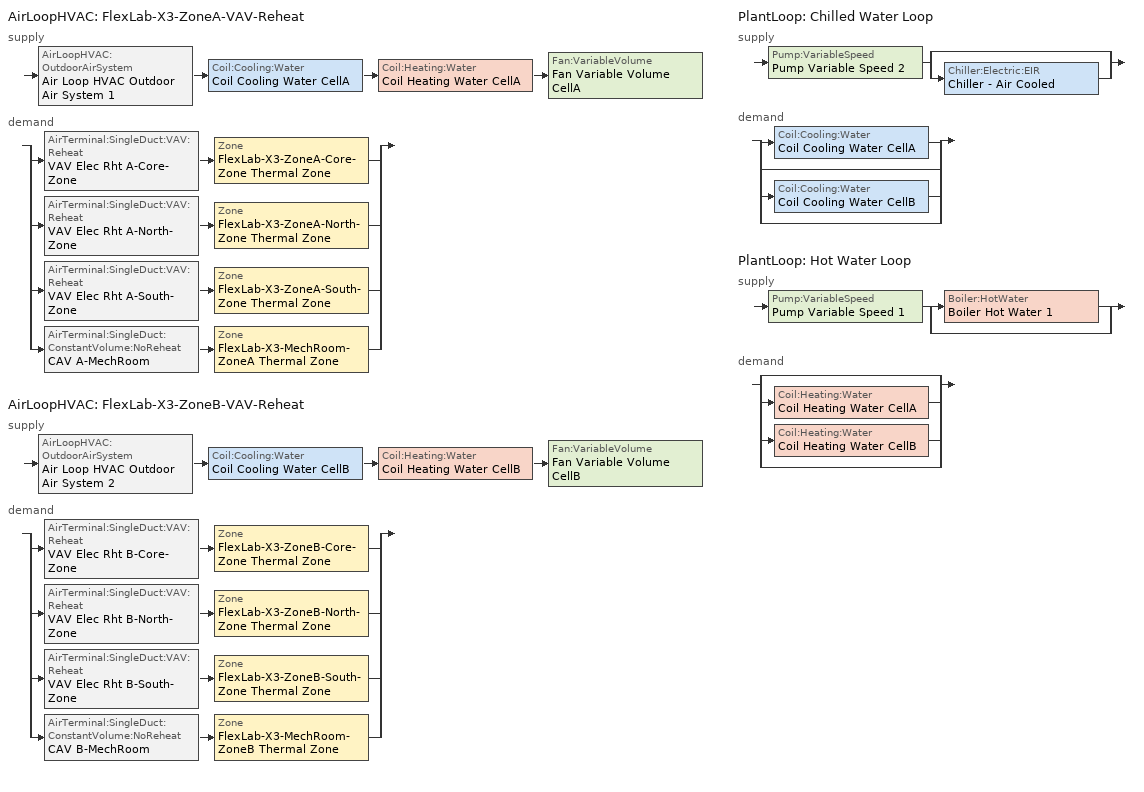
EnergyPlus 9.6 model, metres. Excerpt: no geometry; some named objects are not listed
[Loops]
AirLoopHVAC 'FlexLab-X3-ZoneA-VAV-Reheat'
 supply: AirLoopHVAC:OutdoorAirSystem 'Air Loop HVAC Outdoor Air System 1' > Coil:Cooling:Water 'Coil Cooling Water CellA' > Coil:Heating:Water 'Coil Heating Water CellA' > Fan:VariableVolume 'Fan Variable Volume CellA'
 demand: split
  | AirTerminal:SingleDuct:VAV:Reheat 'VAV Elec Rht A-Core-Zone' > Zone 'FlexLab-X3-ZoneA-Core-Zone Thermal Zone'
  | AirTerminal:SingleDuct:VAV:Reheat 'VAV Elec Rht A-North-Zone' > Zone 'FlexLab-X3-ZoneA-North-Zone Thermal Zone'
  | AirTerminal:SingleDuct:VAV:Reheat 'VAV Elec Rht A-South-Zone' > Zone 'FlexLab-X3-ZoneA-South-Zone Thermal Zone'
  | AirTerminal:SingleDuct:ConstantVolume:NoReheat 'CAV A-MechRoom' > Zone 'FlexLab-X3-MechRoom-ZoneA Thermal Zone'
AirLoopHVAC 'FlexLab-X3-ZoneB-VAV-Reheat'
 supply: AirLoopHVAC:OutdoorAirSystem 'Air Loop HVAC Outdoor Air System 2' > Coil:Cooling:Water 'Coil Cooling Water CellB' > Coil:Heating:Water 'Coil Heating Water CellB' > Fan:VariableVolume 'Fan Variable Volume CellB'
 demand: split
  | AirTerminal:SingleDuct:VAV:Reheat 'VAV Elec Rht B-Core-Zone' > Zone 'FlexLab-X3-ZoneB-Core-Zone Thermal Zone'
  | AirTerminal:SingleDuct:VAV:Reheat 'VAV Elec Rht B-North-Zone' > Zone 'FlexLab-X3-ZoneB-North-Zone Thermal Zone'
  | AirTerminal:SingleDuct:VAV:Reheat 'VAV Elec Rht B-South-Zone' > Zone 'FlexLab-X3-ZoneB-South-Zone Thermal Zone'
  | AirTerminal:SingleDuct:ConstantVolume:NoReheat 'CAV B-MechRoom' > Zone 'FlexLab-X3-MechRoom-ZoneB Thermal Zone'
PlantLoop 'Chilled Water Loop'
 supply: Pump:VariableSpeed 'Pump Variable Speed 2' > split
  | bypass
  | Chiller:Electric:EIR 'Chiller - Air Cooled'
 demand: split
  | Coil:Cooling:Water 'Coil Cooling Water CellA'
  | bypass
  | Coil:Cooling:Water 'Coil Cooling Water CellB'
  | bypass
PlantLoop 'Hot Water Loop'
 supply: Pump:VariableSpeed 'Pump Variable Speed 1' > split
  | Boiler:HotWater 'Boiler Hot Water 1'
  | bypass
 demand: split
  | bypass
  | Coil:Heating:Water 'Coil Heating Water CellA'
  | Coil:Heating:Water 'Coil Heating Water CellB'
  | bypass
[DesignSpecification:OutdoorAir]
FlexLab-X3-ZoneA-B Ventilation: Outdoor Air Method=Sum; Outdoor Air Flow per Person {m3/s-person}=0.00707; Outdoor Air Flow per Zone Floor Area {m3/s-m2}=0; Outdoor Air Flow per Zone {m3/s}=0; Outdoor Air Flow Air Changes per Hour {1/hr}=0
[DesignSpecification:ZoneAirDistribution] Zone Air Distribution Effectiveness in Cooling Mode=1; Zone Air Distribution Effectiveness in Heating Mode=1
FlexLab-X3-ZoneA-Core-Zone Design Spec Zone Air Dist; FlexLab-X3-ZoneA-North-Zone Design Spec Zone Air Dist; FlexLab-X3-ZoneA-South-Zone Design Spec Zone Air Dist; FlexLab-X3-ZoneB-Core-Zone Design Spec Zone Air Dist; FlexLab-X3-ZoneB-North-Zone Design Spec Zone Air Dist; FlexLab-X3-ZoneB-South-Zone Design Spec Zone Air Dist
[Sizing:Zone] Zone Cooling Design Supply Air Temperature Input Method=SupplyAirTemperature; Zone Cooling Design Supply Air Temperature {C}=12.8; Zone Cooling Design Supply Air Temperature Difference {deltaC}=11.11; Zone Heating Design Supply Air Temperature Input Method=SupplyAirTemperature; Zone Heating Design Supply Air Temperature {C}=40; Zone Heating Design Supply Air Temperature Difference {deltaC}=11.11; Zone Cooling Design Supply Air Humidity Ratio {kgWater/kgDryAir}=0.0085; Zone Heating Design Supply Air Humidity Ratio {kgWater/kgDryAir}=0.008; Design Specification Outdoor Air Object=FlexLab-X3-ZoneA-B Ventilation; Cooling Design Air Flow Method=DesignDay; Cooling Design Air Flow Rate {m3/s}=0; Cooling Minimum Air Flow per Zone Floor Area {m3/s-m2}=0.000762; Cooling Minimum Air Flow {m3/s}=0; Cooling Minimum Air Flow Fraction=0; Heating Design Air Flow Method=DesignDay; Heating Design Air Flow Rate {m3/s}=0; Heating Maximum Air Flow per Zone Floor Area {m3/s-m2}=0.002032; Heating Maximum Air Flow {m3/s}=0.141576; Heating Maximum Air Flow Fraction=0.3; Account for Dedicated Outdoor Air System=No; Dedicated Outdoor Air System Control Strategy=NeutralSupplyAir; Dedicated Outdoor Air Low Setpoint Temperature for Design {C}=autosize; Dedicated Outdoor Air High Setpoint Temperature for Design {C}=autosize
Name | Design Specification Zone Air Distribution Object
FlexLab-X3-ZoneA-Core-Zone Thermal Zone | FlexLab-X3-ZoneA-Core-Zone Design Spec Zone Air Dist
FlexLab-X3-ZoneA-North-Zone Thermal Zone | FlexLab-X3-ZoneA-North-Zone Design Spec Zone Air Dist
FlexLab-X3-ZoneA-South-Zone Thermal Zone | FlexLab-X3-ZoneA-South-Zone Design Spec Zone Air Dist
FlexLab-X3-ZoneB-Core-Zone Thermal Zone | FlexLab-X3-ZoneB-Core-Zone Design Spec Zone Air Dist
FlexLab-X3-ZoneB-North-Zone Thermal Zone | FlexLab-X3-ZoneB-North-Zone Design Spec Zone Air Dist
FlexLab-X3-ZoneB-South-Zone Thermal Zone | FlexLab-X3-ZoneB-South-Zone Design Spec Zone Air Dist
[Sizing:System] Type of Load to Size On=Sensible; Design Outdoor Air Flow Rate {m3/s}=Autosize; Central Heating Maximum System Air Flow Ratio=0.3; Preheat Design Temperature {C}=7; Preheat Design Humidity Ratio {kgWater/kgDryAir}=0.008; Precool Design Temperature {C}=12.8; Precool Design Humidity Ratio {kgWater/kgDryAir}=0.008; Central Cooling Design Supply Air Temperature {C}=12.8; Central Heating Design Supply Air Temperature {C}=12.8; Type of Zone Sum to Use=NonCoincident; 100% Outdoor Air in Cooling=Yes; 100% Outdoor Air in Heating=Yes; Central Cooling Design Supply Air Humidity Ratio {kgWater/kgDryAir}=0.0085; Central Heating Design Supply Air Humidity Ratio {kgWater/kgDryAir}=0.008; Cooling Supply Air Flow Rate Method=DesignDay; Cooling Supply Air Flow Rate {m3/s}=0; Cooling Supply Air Flow Rate Per Floor Area {m3/s-m2}=0.00996765; Cooling Fraction of Autosized Cooling Supply Air Flow Rate=1; Cooling Supply Air Flow Rate Per Unit Cooling Capacity {m3/s-W}=3.94755e-05; Heating Supply Air Flow Rate Method=DesignDay; Heating Supply Air Flow Rate {m3/s}=0; Heating Supply Air Flow Rate Per Floor Area {m3/s-m2}=0.00996765; Heating Fraction of Autosized Heating Supply Air Flow Rate=1; Heating Fraction of Autosized Cooling Supply Air Flow Rate=1; Heating Supply Air Flow Rate Per Unit Heating Capacity {m3/s-W}=3.15882e-05; System Outdoor Air Method=ZoneSum; Zone Maximum Outdoor Air Fraction=1; Cooling Design Capacity Method=CoolingDesignCapacity; Cooling Design Capacity {W}=Autosize; Cooling Design Capacity Per Floor Area {W/m2}=234.7; Fraction of Autosized Cooling Design Capacity=1; Heating Design Capacity Method=HeatingDesignCapacity; Heating Design Capacity {W}=Autosize; Heating Design Capacity Per Floor Area {W/m2}=157; Fraction of Autosized Heating Design Capacity=1; Central Cooling Capacity Control Method=OnOff
FlexLab-X3-ZoneA-VAV-Reheat; FlexLab-X3-ZoneB-VAV-Reheat
[Sizing:Plant] Sizing Option=NonCoincident; Zone Timesteps in Averaging Window=1; Coincident Sizing Factor Mode=None
Name | Loop Type | Design Loop Exit Temperature {C} | Loop Design Temperature Difference {deltaC}
Chilled Water Loop | Cooling | 7.22 | 6.67
Hot Water Loop | Heating | 82 | 11
[ZoneControl:Thermostat]
Name | Zone or ZoneList | Control Type Schedule | Control 1
FlexLab-X3-ZoneA-Core-Zone Thermal Zone Thermostat | FlexLab-X3-ZoneA-Core-Zone Thermal Zone | FlexLab-X3-ZoneA-Core-Zone Thermal Zone Thermostat Schedule | Thermostat Setpoint Dual Setpoint 1
FlexLab-X3-ZoneA-North-Zone Thermal Zone Thermostat | FlexLab-X3-ZoneA-North-Zone Thermal Zone | FlexLab-X3-ZoneA-North-Zone Thermal Zone Thermostat Schedule | Thermostat Setpoint Dual Setpoint 2
FlexLab-X3-ZoneA-South-Zone Thermal Zone Thermostat | FlexLab-X3-ZoneA-South-Zone Thermal Zone | FlexLab-X3-ZoneA-South-Zone Thermal Zone Thermostat Schedule | Thermostat Setpoint Dual Setpoint 3
FlexLab-X3-ZoneB-Core-Zone Thermal Zone Thermostat | FlexLab-X3-ZoneB-Core-Zone Thermal Zone | FlexLab-X3-ZoneB-Core-Zone Thermal Zone Thermostat Schedule | Thermostat Setpoint Dual Setpoint 4
FlexLab-X3-ZoneB-North-Zone Thermal Zone Thermostat | FlexLab-X3-ZoneB-North-Zone Thermal Zone | FlexLab-X3-ZoneB-North-Zone Thermal Zone Thermostat Schedule | Thermostat Setpoint Dual Setpoint 5
FlexLab-X3-ZoneB-South-Zone Thermal Zone Thermostat | FlexLab-X3-ZoneB-South-Zone Thermal Zone | FlexLab-X3-ZoneB-South-Zone Thermal Zone Thermostat Schedule | Thermostat Setpoint Dual Setpoint 6
[ThermostatSetpoint:DualSetpoint] Heating Setpoint Temperature Schedule=HTG-SCHED
Name | Cooling Setpoint Temperature Schedule
Thermostat Setpoint Dual Setpoint 1; Thermostat Setpoint Dual Setpoint 2; Thermostat Setpoint Dual Setpoint 3 | ZoneA-CLG-SCHED
Thermostat Setpoint Dual Setpoint 4; Thermostat Setpoint Dual Setpoint 5; Thermostat Setpoint Dual Setpoint 6 | ZoneB-CLG-SCHED
[AirTerminal:SingleDuct:ConstantVolume:NoReheat] Availability Schedule=Always On Discrete hvac_library; Per Person Ventilation Rate Mode=CurrentOccupancy
Name | Maximum Air Flow Rate {m3/s}
CAV A-MechRoom | 0.11
CAV B-MechRoom | 0.115
[AirTerminal:SingleDuct:VAV:Reheat] Availability Schedule=Always On Discrete hvac_library; Zone Minimum Air Flow Input Method=FixedFlowRate; Maximum Hot Water or Steam Flow Rate {m3/s}=Autosize; Minimum Hot Water or Steam Flow Rate {m3/s}=0; Convergence Tolerance=0.001; Damper Heating Action=Normal; Maximum Flow per Zone Floor Area During Reheat {m3/s-m2}=Autocalculate; Maximum Flow Fraction During Reheat=Autocalculate; Maximum Reheat Air Temperature {C}=35
Name | Maximum Air Flow Rate {m3/s} | Fixed Minimum Air Flow Rate {m3/s} | Reheat Coil
VAV Elec Rht A-Core-Zone | 0.106188 | 0.0320924 | VAV Elec Rht Coil
VAV Elec Rht A-North-Zone | 0.106188 | 0.0320924 | VAV Elec Rht Coil 1
VAV Elec Rht A-South-Zone | 0.188779 | 0.0495544 | VAV Elec Rht Coil 2
VAV Elec Rht B-Core-Zone | 0.106188 | 0.0320924 | VAV Elec Rht Coil 3
VAV Elec Rht B-North-Zone | 0.106188 | 0.0320924 | VAV Elec Rht Coil 4
VAV Elec Rht B-South-Zone | 0.188779 | 0.0495544 | VAV Elec Rht Coil 5
[Zone equipment]
FlexLab-X3-ZoneA-Core-Zone Thermal Zone: VAV Elec Rht A-Core-Zone
FlexLab-X3-ZoneA-North-Zone Thermal Zone: VAV Elec Rht A-North-Zone
FlexLab-X3-ZoneA-South-Zone Thermal Zone: VAV Elec Rht A-South-Zone
FlexLab-X3-ZoneB-Core-Zone Thermal Zone: VAV Elec Rht B-Core-Zone
FlexLab-X3-ZoneB-North-Zone Thermal Zone: VAV Elec Rht B-North-Zone
FlexLab-X3-ZoneB-South-Zone Thermal Zone: VAV Elec Rht B-South-Zone
FlexLab-X3-MechRoom-ZoneB Thermal Zone: CAV B-MechRoom
FlexLab-X3-MechRoom-ZoneA Thermal Zone: CAV A-MechRoom
[Fan:VariableVolume] Fan Total Efficiency=0.6045; Pressure Rise {Pa}=741; Maximum Flow Rate {m3/s}=1.27; Fan Power Minimum Flow Rate Input Method=FixedFlowRate; Fan Power Minimum Air Flow Rate {m3/s}=0.3776; Motor Efficiency=0.93; Motor In Airstream Fraction=1; Fan Power Coefficient 1=0.0407599; Fan Power Coefficient 2=0.088045; Fan Power Coefficient 3=-0.0729261; Fan Power Coefficient 4=0.94374; Fan Power Coefficient 5=0
Name | Availability Schedule
Fan Variable Volume CellA | Always On Discrete 7
Fan Variable Volume CellB | Always On Discrete 19
[Coil:Cooling:Water] Design Water Flow Rate {m3/s}=0.000876954; Design Air Flow Rate {m3/s}=1.27426; Design Inlet Water Temperature {C}=11.1111; Design Inlet Air Temperature {C}=23.8889; Design Outlet Air Temperature {C}=13.3333; Design Inlet Air Humidity Ratio {kgWater/kgDryAir}=0.009; Design Outlet Air Humidity Ratio {kgWater/kgDryAir}=0.009; Type of Analysis=SimpleAnalysis; Heat Exchanger Configuration=CrossFlow
Name | Availability Schedule
Coil Cooling Water CellA | Always On Discrete 10
Coil Cooling Water CellB | Always On Discrete 22
[Coil:Heating:Water] U-Factor Times Area Value {W/K}=Autosize; Maximum Water Flow Rate {m3/s}=Autosize; Performance Input Method=UFactorTimesAreaAndDesignWaterFlowRate; Rated Capacity {W}=Autosize; Rated Inlet Water Temperature {C}=82.2; Rated Inlet Air Temperature {C}=16.6; Rated Outlet Water Temperature {C}=71.1; Rated Outlet Air Temperature {C}=32.2; Rated Ratio for Air and Water Convection=0.5
Name | Availability Schedule
Coil Heating Water CellA | Always On Discrete 9
Coil Heating Water CellB | Always On Discrete 21
[Coil:Heating:Electric] Availability Schedule=Always On Discrete hvac_library; Efficiency=1; Nominal Capacity {W}=Autosize
VAV Elec Rht Coil; VAV Elec Rht Coil 1; VAV Elec Rht Coil 2; VAV Elec Rht Coil 3; VAV Elec Rht Coil 4; VAV Elec Rht Coil 5
[Controller:WaterCoil] Control Variable=Temperature; Actuator Variable=Flow; Controller Convergence Tolerance {deltaC}=Autosize; Maximum Actuated Flow {m3/s}=Autosize; Minimum Actuated Flow {m3/s}=0
Name | Action
Controller Water Coil 2; Controller Water Coil 5 | Reverse
Controller Water Coil 1; Controller Water Coil 3 | Normal
[Controller:OutdoorAir] Minimum Outdoor Air Flow Rate {m3/s}=0; Maximum Outdoor Air Flow Rate {m3/s}=Autosize; Economizer Control Type=NoEconomizer; Economizer Control Action Type=ModulateFlow; Economizer Maximum Limit Dry-Bulb Temperature {C}=28; Economizer Maximum Limit Enthalpy {J/kg}=64000; Economizer Minimum Limit Dry-Bulb Temperature {C}=-100; Lockout Type=NoLockout; Minimum Limit Type=ProportionalMinimum; High Humidity Control=No; Control High Indoor Humidity Based on Outdoor Humidity Ratio=Yes; Heat Recovery Bypass Control Type=BypassWhenWithinEconomizerLimits
Name | Minimum Fraction of Outdoor Air Schedule | Mechanical Ventilation Controller
Controller Outdoor Air 1 | MinOA_MotorizedDamper_Sched_A | Controller Mechanical Ventilation 1
Controller Outdoor Air 2 | MinOA_MotorizedDamper_Sched_B | Controller Mechanical Ventilation 2
[Controller:MechanicalVentilation] Demand Controlled Ventilation=No; System Outdoor Air Method=ZoneSum; Design Specification Outdoor Air Object Name 1=FlexLab-X3-ZoneA-B Ventilation; Design Specification Outdoor Air Object Name 2=FlexLab-X3-ZoneA-B Ventilation; Design Specification Outdoor Air Object Name 3=FlexLab-X3-ZoneA-B Ventilation
Name | Availability Schedule | Zone or ZoneList 1 | Design Specification Zone Air Distribution Object Name 1 | Zone or ZoneList 2 | Design Specification Zone Air Distribution Object Name 2 | Zone or ZoneList 3 | Design Specification Zone Air Distribution Object Name 3
Controller Mechanical Ventilation 1 | Always On Discrete 11 | FlexLab-X3-ZoneA-Core-Zone Thermal Zone | FlexLab-X3-ZoneA-Core-Zone Design Spec Zone Air Dist | FlexLab-X3-ZoneA-North-Zone Thermal Zone | FlexLab-X3-ZoneA-North-Zone Design Spec Zone Air Dist | FlexLab-X3-ZoneA-South-Zone Thermal Zone | FlexLab-X3-ZoneA-South-Zone Design Spec Zone Air Dist
Controller Mechanical Ventilation 2 | Always On Discrete 23 | FlexLab-X3-ZoneB-Core-Zone Thermal Zone | FlexLab-X3-ZoneB-Core-Zone Design Spec Zone Air Dist | FlexLab-X3-ZoneB-North-Zone Thermal Zone | FlexLab-X3-ZoneB-North-Zone Design Spec Zone Air Dist | FlexLab-X3-ZoneB-South-Zone Thermal Zone | FlexLab-X3-ZoneB-South-Zone Design Spec Zone Air Dist
[AirLoopHVAC] Design Supply Air Flow Rate {m3/s}=AutoSize
FlexLab-X3-ZoneA-VAV-Reheat; FlexLab-X3-ZoneB-VAV-Reheat
[AirLoopHVAC:ReturnPlenum]
Name | Zone
FlexLab-X3-ZoneA-Return-Plenum-1 | FlexLab-X3-PlnmA Thermal Zone
FlexLab-X3-ZoneB-Return-Plenum-1 | FlexLab-X3-PlnmB Thermal Zone
[Pump:VariableSpeed] Design Maximum Flow Rate {m3/s}=Autosize; Design Pump Head {Pa}=179352; Design Power Consumption {W}=Autosize; Motor Efficiency=0.9; Fraction of Motor Inefficiencies to Fluid Stream=0; Coefficient 1 of the Part Load Performance Curve=0; Coefficient 2 of the Part Load Performance Curve=1; Coefficient 3 of the Part Load Performance Curve=0; Coefficient 4 of the Part Load Performance Curve=0; Design Minimum Flow Rate {m3/s}=0; Pump Control Type=Intermittent; Skin Loss Radiative Fraction=0.5; Design Power Sizing Method=PowerPerFlowPerPressure; Design Electric Power per Unit Flow Rate {W/(m3/s)}=348701.1; Design Shaft Power per Unit Flow Rate per Unit Head {W/((m3/s)-Pa)}=1.28205; Design Minimum Flow Rate Fraction=0
Pump Variable Speed 2; Pump Variable Speed 1
[Boiler:HotWater]
Boiler Hot Water 1: Fuel Type=NaturalGas; Nominal Capacity {W}=Autosize; Nominal Thermal Efficiency=0.8; Efficiency Curve Temperature Evaluation Variable=LeavingBoiler; Normalized Boiler Efficiency Curve=Boiler Efficiency; Design Water Flow Rate {m3/s}=Autosize; Minimum Part Load Ratio=0; Maximum Part Load Ratio=1; Optimum Part Load Ratio=1; Water Outlet Upper Temperature Limit {C}=99; Boiler Flow Mode=ConstantFlow; Parasitic Electric Load {W}=0; Sizing Factor=1
[Chiller:Electric:EIR]
Chiller - Air Cooled: Reference Capacity {W}=Autosize; Reference COP {W/W}=5.5; Reference Leaving Chilled Water Temperature {C}=6.67; Reference Entering Condenser Fluid Temperature {C}=29.4; Reference Chilled Water Flow Rate {m3/s}=Autosize; Reference Condenser Fluid Flow Rate {m3/s}=Autosize; Cooling Capacity Function of Temperature Curve=OS:Curve:Biquadratic 3; Electric Input to Cooling Output Ratio Function of Temperature Curve=OS:Curve:Biquadratic 4; Electric Input to Cooling Output Ratio Function of Part Load Ratio Curve=OS:Curve:Quadratic 4; Minimum Part Load Ratio=0.1; Maximum Part Load Ratio=1; Optimum Part Load Ratio=1; Minimum Unloading Ratio=0.2; Condenser Type=AirCooled; Condenser Fan Power Ratio {W/W}=0; Fraction of Compressor Electric Consumption Rejected by Condenser=1; Leaving Chilled Water Lower Temperature Limit {C}=2; Chiller Flow Mode=NotModulated; Sizing Factor=1; Basin Heater Capacity {W/K}=0; Basin Heater Setpoint Temperature {C}=10; Condenser Heat Recovery Relative Capacity Fraction=1
[PlantLoop] Fluid Type=Water; Maximum Loop Temperature {C}=100; Minimum Loop Temperature {C}=0; Maximum Loop Flow Rate {m3/s}=Autosize; Minimum Loop Flow Rate {m3/s}=0; Plant Loop Volume {m3}=Autocalculate; Load Distribution Scheme=Optimal; Plant Loop Demand Calculation Scheme=SingleSetpoint
Name | Plant Equipment Operation Scheme
Chilled Water Loop | Chilled Water Loop Operation Schemes
Hot Water Loop | Hot Water Loop Operation Schemes
[PlantEquipmentList]
Chilled Water Loop Cooling Equipment List: Chiller - Air Cooled
Hot Water Loop Heating Equipment List: Boiler Hot Water 1
[PlantEquipmentOperation:CoolingLoad]
Chilled Water Loop Cooling Operation Scheme: Load Range 1 Lower Limit {W}=0; Load Range 1 Upper Limit {W}=1000000000; Range 1 Equipment List=Chilled Water Loop Cooling Equipment List
[PlantEquipmentOperation:HeatingLoad]
Hot Water Loop Heating Operation Scheme: Load Range 1 Lower Limit {W}=0; Load Range 1 Upper Limit {W}=1000000000; Range 1 Equipment List=Hot Water Loop Heating Equipment List
[PlantEquipmentOperationSchemes]
Name | Control Scheme 1 | Control Scheme 1 Schedule
Chilled Water Loop Operation Schemes | Chilled Water Loop Cooling Operation Scheme | Always On Discrete 31
Hot Water Loop Operation Schemes | Hot Water Loop Heating Operation Scheme | Always On Discrete 32
[SetpointManager:Scheduled] Control Variable=Temperature
Name | Schedule
Setpoint Manager Scheduled 1 | Deck_Temperature_A
Setpoint Manager Scheduled 2 | Deck_Temperature_B
Setpoint Manager Scheduled 3 | Chilled_Water_Temperature
Setpoint Manager Scheduled 4 | Hot_Water_Temperature
[SetpointManager:MixedAir] Control Variable=Temperature
Node 8 OS Default SPM; Node 9 OS Default SPM; Node 10 OS Default SPM; Node 58 OS Default SPM; Node 59 OS Default SPM; Node 60 OS Default SPM
[Schedule:Compact]
FlexLab-X3-ZoneA-Core-Zone Thermal Zone Thermostat Schedule; FlexLab-X3-ZoneA-North-Zone Thermal Zone Thermostat Schedule; FlexLab-X3-ZoneA-South-Zone Thermal Zone Thermostat Schedule; FlexLab-X3-ZoneB-Core-Zone Thermal Zone Thermostat Schedule; FlexLab-X3-ZoneB-North-Zone Thermal Zone Thermostat Schedule; FlexLab-X3-ZoneB-South-Zone Thermal Zone Thermostat Schedule: Through: 12/31, For: AllDays, Until: 24:00, 4
HTG-SCHED: Through: 12/31, For: WinterDesignDay, Until: 24:00, 21, For: AllOtherDays, Until: 05:00, 15.6, Until: 06:00, 17.8, Until: 07:00, 19.4, Until: 22:00, 21.1, Until: 24:00, 15.6
ZoneA-CLG-SCHED: Through: 10/9, For: SummerDesignDay, Until: 06:00, 26.7, Until: 22:00, 23.3, Until: 24:00, 26.7, For: AllOtherDays, Until: 05:00, 26.7, Until: 06:00, 25.6, Until: 07:00, 25, Until: 22:00, 23.3, Until: 24:00, 26.7, Through: 10/29, For: AllDays, Until: 05:00, 26.7, Until: 06:00, 25.6, Until: 07:00, 25, Until: 22:00, 23.3, Until: 24:00, 26.7, Through: 10/30, For: AllDays, Until: 05:00, 26.7, Until: 06:00, 25.6, Until: 07:00, 25, Until: 16:00, 23.3, Until: 21:00, 25.55556, Until: 22:00, 23.3, Until: 24:00, 26.7, Through: 10/31, For: AllDays, Until: 05:00, 26.7, Until: 06:00, 25.6, Until: 07:00, 25, Until: 14:00, 23.3, Until: 18:00, 25.55556, Until: 22:00, 23.3, Until: 24:00, 26.7, Through: 11/1, For: AllDays, Until: 05:00, 26.7, Until: 06:00, 25.6, Until: 07:00, 25, Until: 10:00, 23.3, Until: 14:00, 22.22222, Until: 18:00, 25.55556, Until: 22:00, 23.3, Until: 24:00, 26.7, Through: 11/2, For: AllDays, Until: 05:00, 26.7, Until: 06:00, 25.6, Until: 07:00, 25, Until: 14:00, 23.3, Until: 18:00, 25.55556, Until: 22:00, 23.3, Until: 24:00, 26.7, Through: 11/4, For: AllDays, Until: 05:00, 26.7, Until: 06:00, 25.6, Until: 07:00, 25, Until: 10:00, 23.3, Until: 14:00, 22.22222, Until: 18:00, 25.55556, Until: 22:00, 23.3, Until: 24:00, 26.7, Through: 11/5, For: AllDays, Until: 05:00, 26.7, Until: 06:00, 25.6, Until: 07:00, 25, Until: 10:00, 23.3, Until: 14:00, 22.22222, Until: 18:00, 26.66667, Until: 22:00, 23.3, Until: 24:00, 26.7, Through: 11/17, For: AllDays, Until: 05:00, 26.7, Until: 06:00, 25.6, Until: 07:00, 25, Until: 22:00, 23.3, Until: 24:00, 26.7, Through: 11/18, For: AllDays, Until: 05:00, 23.3, Until: 06:00, 23.3, Until: 07:00, 23.3, Until: 18:00, 23.3, Until: 20:00, 25.55556, Until: 22:00, 23.3, Until: 24:00, 26.7, Through: 12/31, For: AllDays, Until: 05:00, 26.7, Until: 06:00, 25.6, Until: 07:00, 25, Until: 22:00, 23.3, Until: 24:00, 26.7
ZoneB-CLG-SCHED: Through: 10/9, For: SummerDesignDay, Until: 06:00, 26.7, Until: 22:00, 23.3, Until: 24:00, 26.7, For: AllOtherDays, Until: 05:00, 26.7, Until: 06:00, 25.6, Until: 07:00, 25, Until: 22:00, 23.3, Until: 24:00, 26.7, Through: 10/11, For: AllDays, Until: 05:00, 26.7, Until: 06:00, 25.6, Until: 07:00, 25, Until: 14:00, 23.3, Until: 18:00, 25.55556, Until: 22:00, 23.3, Until: 24:00, 26.7, Through: 10/13, For: AllDays, Until: 05:00, 26.7, Until: 06:00, 25.6, Until: 07:00, 25, Until: 10:00, 23.3, Until: 14:00, 22.22222, Until: 18:00, 25.55556, Until: 22:00, 23.3, Until: 24:00, 26.7, Through: 10/14, For: AllDays, Until: 05:00, 26.7, Until: 06:00, 25.6, Until: 07:00, 25, Until: 14:00, 23.3, Until: 18:00, 25.55556, Until: 22:00, 23.3, Until: 24:00, 26.7, Through: 10/15, For: AllDays, Until: 04:00, 26.7, Until: 14:00, 22.22222, Until: 18:00, 25.55556, Until: 22:00, 23.3, Until: 24:00, 26.7, Through: 10/17, For: AllDays, Until: 05:00, 26.7, Until: 06:00, 25.6, Until: 07:00, 25, Until: 10:00, 23.3, Until: 14:00, 22.22222, Until: 18:00, 25.55556, Until: 22:00, 23.3, Until: 24:00, 26.7, Through: 10/18, For: AllDays, Until: 05:00, 26.7, Until: 06:00, 25.6, Until: 07:00, 25, Until: 14:00, 23.3, Until: 18:00, 26.11111, Until: 22:00, 23.3, Until: 24:00, 26.7, Through: 10/19, For: AllDays, Until: 04:00, 26.7, Until: 14:00, 22.22222, Until: 18:00, 25.55556, Until: 22:00, 23.3, Until: 24:00, 26.7, Through: 10/20, For: AllDays, Until: 05:00, 26.7, Until: 06:00, 25.6, Until: 07:00, 25, Until: 08:00, 23.3, Until: 12:00, 25.55556, Until: 16:00, 23.3, Until: 21:00, 25.55556, Until: 22:00, 23.3, Until: 24:00, 26.7, Through: 10/21, For: AllDays, Until: 05:00, 26.7, Until: 06:00, 25.6, Until: 07:00, 25, Until: 10:00, 23.3, Until: 14:00, 22.22222, Until: 18:00, 26.66667, Until: 22:00, 23.3, Until: 24:00, 26.7, Through: 10/22, For: AllDays, Until: 05:00, 26.7, Until: 06:00, 25.6, Until: 07:00, 25, Until: 10:00, 23.3, Until: 12:00, 25.55556, Until: 16:00, 23.3, Until: 21:00, 25.55556, Until: 22:00, 23.3, Until: 24:00, 26.7, Through: 10/25, For: AllDays, Until: 05:00, 26.7, Until: 06:00, 25.6, Until: 07:00, 25, Until: 10:00, 23.3, Until: 14:00, 22.22222, Until: 18:00, 25.55556, Until: 22:00, 23.3, Until: 24:00, 26.7, Through: 10/26, For: AllDays, Until: 05:00, 26.7, Until: 06:00, 25.6, Until: 07:00, 25, Until: 22:00, 23.3, Until: 24:00, 26.7, Through: 10/28, For: AllDays, Until: 05:00, 26.7, Until: 06:00, 25.6, Until: 07:00, 25, Until: 10:00, 23.3, Until: 14:00, 22.22222, Until: 18:00, 25.55556, Until: 22:00, 23.3, Until: 24:00, 26.7, Through: 10/29, For: AllDays, Until: 05:00, 26.7, Until: 06:00, 25.6, Until: 07:00, 25, Until: 12:00, 23.3, Until: 16:00, 25.55556, Until: 22:00, 23.3, Until: 24:00, 26.7, Through: 10/30, For: AllDays, Until: 05:00, 26.7, Until: 06:00, 25.6, Until: 07:00, 25, Until: 16:00, 23.3, Until: 21:00, 25.55556, Until: 22:00, 23.3, Until: 24:00, 26.7, Through: 10/31, For: AllDays, Until: 05:00, 26.7, Until: 06:00, 25.6, Until: 07:00, 25, Until: 14:00, 23.3, Until: 18:00, 25.55556, Until: 22:00, 23.3, Until: 24:00, 26.7, Through: 11/1, For: AllDays, Until: 05:00, 26.7, Until: 06:00, 25.6, Until: 07:00, 25, Until: 10:00, 23.3, Until: 14:00, 22.22222, Until: 18:00, 25.55556, Until: 22:00, 23.3, Until: 24:00, 26.7, Through: 11/2, For: AllDays, Until: 05:00, 26.7, Until: 06:00, 25.6, Until: 07:00, 25, Until: 14:00, 23.3, Until: 18:00, 25.55556, Until: 22:00, 23.3, Until: 24:00, 26.7, Through: 11/4, For: AllDays, Until: 05:00, 26.7, Until: 06:00, 25.6, Until: 07:00, 25, Until: 10:00, 23.3, Until: 14:00, 22.22222, Until: 18:00, 25.55556, Until: 22:00, 23.3, Until: 24:00, 26.7, Through: 11/5, For: AllDays, Until: 05:00, 26.7, Until: 06:00, 25.6, Until: 07:00, 25, Until: 10:00, 23.3, Until: 14:00, 22.22222, Until: 18:00, 26.66667, Until: 22:00, 23.3, Until: 24:00, 26.7, Through: 11/8, For: AllDays, Until: 05:00, 26.7, Until: 06:00, 25.6, Until: 07:00, 25, Until: 22:00, 23.3, Until: 24:00, 26.7, Through: 11/9, For: AllDays, Until: 05:00, 26.7, Until: 06:00, 25.6, Until: 07:00, 25, Until: 16:00, 23.3, Until: 21:00, 25.55556, Until: 22:00, 23.3, Until: 24:00, 26.7, Through: 11/10, For: AllDays, Until: 05:00, 26.7, Until: 06:00, 25.6, Until: 07:00, 25, Until: 14:00, 23.3, Until: 18:00, 25.55556, Until: 22:00, 23.3, Until: 24:00, 26.7, Through: 11/12, For: AllDays, Until: 05:00, 26.7, Until: 06:00, 25.6, Until: 07:00, 25, Until: 10:00, 23.3, Until: 14:00, 22.22222, Until: 18:00, 25.55556, Until: 22:00, 23.3, Until: 24:00, 26.7, Through: 11/13, For: AllDays, Until: 05:00, 26.7, Until: 06:00, 25.6, Until: 07:00, 25, Until: 14:00, 23.3, Until: 18:00, 25.55556, Until: 22:00, 23.3, Until: 24:00, 26.7, Through: 11/14, For: AllDays, Until: 05:00, 26.7, Until: 06:00, 25.6, Until: 07:00, 25, Until: 10:00, 23.3, Until: 14:00, 22.22222, Until: 18:00, 26.66667, Until: 22:00, 23.3, Until: 24:00, 26.7, Through: 11/15, For: AllDays, Until: 05:00, 26.7, Until: 06:00, 25.6, Until: 07:00, 25, Until: 14:00, 23.3, Until: 18:00, 26.66667, Until: 22:00, 23.3, Until: 24:00, 26.7, Through: 11/17, For: AllDays, Until: 05:00, 26.7, Until: 06:00, 25.6, Until: 07:00, 25, Until: 10:00, 23.3, Until: 14:00, 22.22222, Until: 18:00, 25.55556, Until: 22:00, 23.3, Until: 24:00, 26.7, Through: 11/18, For: AllDays, Until: 05:00, 23.3, Until: 06:00, 23.3, Until: 07:00, 23.3, Until: 18:00, 23.3, Until: 20:00, 25.55556, Until: 22:00, 23.3, Until: 24:00, 26.7, Through: 11/22, For: AllDays, Until: 05:00, 26.7, Until: 06:00, 25.6, Until: 07:00, 25, Until: 22:00, 23.3, Until: 24:00, 26.7, Through: 11/24, For: AllDays, Until: 05:00, 26.7, Until: 06:00, 25.6, Until: 07:00, 25, Until: 10:00, 23.3, Until: 14:00, 22.22222, Until: 18:00, 25.55556, Until: 22:00, 23.3, Until: 24:00, 26.7, Through: 11/25, For: AllDays, Until: 05:00, 26.7, Until: 06:00, 25.6, Until: 07:00, 25, Until: 14:00, 23.3, Until: 18:00, 25.55556, Until: 22:00, 23.3, Until: 24:00, 26.7, Through: 11/26, For: AllDays, Until: 05:00, 26.7, Until: 06:00, 25.6, Until: 07:00, 25, Until: 10:00, 23.3, Until: 14:00, 22.22222, Until: 18:00, 26.66667, Until: 22:00, 23.3, Until: 24:00, 26.7, Through: 11/27, For: AllDays, Until: 05:00, 26.7, Until: 06:00, 25.6, Until: 07:00, 25, Until: 12:00, 23.3, Until: 14:00, 22.22222, Until: 18:00, 25.55556, Until: 22:00, 23.3, Until: 24:00, 26.7, Through: 11/29, For: AllDays, Until: 05:00, 26.7, Until: 06:00, 25.6, Until: 07:00, 25, Until: 10:00, 23.3, Until: 14:00, 22.22222, Until: 18:00, 25.55556, Until: 22:00, 23.3, Until: 24:00, 26.7, Through: 12/31, For: AllDays, Until: 05:00, 26.7, Until: 06:00, 25.6, Until: 07:00, 25, Until: 22:00, 23.3, Until: 24:00, 26.7
MinOA_MotorizedDamper_Sched_A: Through: 12/31, For: SummerDesignDay WinterDesignDay, Until: 06:00, 0.25, Until: 22:00, 1, Until: 24:00, 0.25, For: AllOtherDays, Until: 06:00, 0.15, Until: 22:00, 0.15, Until: 24:00, 0.15
MinOA_MotorizedDamper_Sched_B: Through: 12/31, For: SummerDesignDay WinterDesignDay, Until: 06:00, 0.25, Until: 22:00, 1, Until: 24:00, 0.25, For: AllOtherDays, Until: 06:00, 0.2, Until: 22:00, 0.2, Until: 24:00, 0.2
chilled_water_temperature: Through: 12/31, For: AllDays, Until: 24:00, 6.7
Deck_Temperature_A: Through: 10/14, For: AllDays, Until: 24:00, 11.7, Through: 10/22, For: AllDays, Until: 24:00, 10, Through: 11/30, For: AllDays, Until: 24:00, 11.7, Through: 12/31, For: AllDays, Until: 24:00, 11.7
Deck_Temperature_B: Through: 10/14, For: AllDays, Until: 24:00, 11.7, Through: 10/15, For: AllDays, Until: 24:00, 11.7, Through: 10/17, For: AllDays, Until: 24:00, 11, Through: 10/22, For: AllDays, Until: 24:00, 11.7, Through: 11/30, For: AllDays, Until: 24:00, 11.7, Through: 12/31, For: AllDays, Until: 24:00, 11.7
Hot_Water_Temperature: Through: 12/31, For: AllDays, Until: 24:00, 67
[Schedule:Constant]
Always On Discrete hvac_library: OnOff hvac_library, 1
Always On Discrete 11: OnOff 5, 1
Always On Discrete 23: OnOff 17, 1
Always On Discrete 10: OnOff 4, 1
Always On Discrete 19: OnOff 13, 1
Always On Discrete 21: OnOff 15, 1
Always On Discrete 22: OnOff 16, 1
Always On Discrete 7: OnOff 1, 1
Always On Discrete 9: OnOff 3, 1
Always On Discrete 31; Always On Discrete 32: OnOff, 1
[Curve:Quadratic]
OS:Curve:Quadratic 4: Coefficient1 Constant=1.68531; Coefficient2 x=-0.999344; Coefficient3 x**2=0.314032; Minimum Value of x=0; Maximum Value of x=1.2
[Curve:Biquadratic] Minimum Value of x=0; Minimum Value of y=0
Name | Coefficient1 Constant | Coefficient2 x | Coefficient3 x**2 | Coefficient4 y | Coefficient5 y**2 | Coefficient6 x*y | Maximum Value of x | Maximum Value of y | Input Unit Type for X | Input Unit Type for Y | Output Unit Type
OS:Curve:Biquadratic 3 | 1.04338 | 0.0407077 | 0.0004506 | -0.0041514 | -8.86e-05 | -0.0003467 | 20 | 50
OS:Curve:Biquadratic 4 | 0.596191 | -0.0099496 | 0.0007888 | 0.0004506 | 0.0004875 | -0.0007623 | 20 | 50
Boiler Efficiency | 1 | 0 | 0 | 0 | 0 | 0 | 1 | 1 | Dimensionless | Dimensionless | Dimensionless
